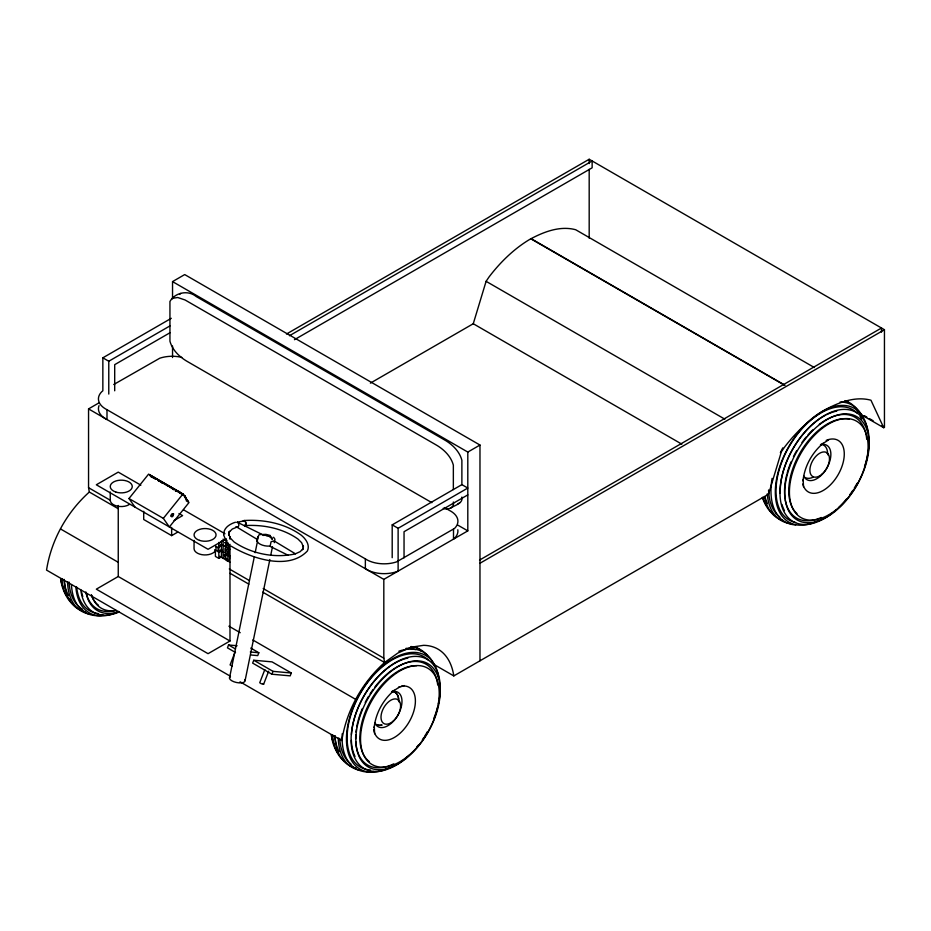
<?xml version="1.0" encoding="UTF-8"?>
<svg xmlns="http://www.w3.org/2000/svg" width="931" height="931" viewBox="0 0 931 931"><rect width="100%" height="100%" fill="white"/><g stroke="black" fill="none" stroke-linecap="round" stroke-linejoin="round"><path stroke-width="1.4" d="M225.43 539.491L225.383 540.283M223.766 534.51C223.44 527.865 229.934 523.92 235.45 522.244M257.014 540.48L256.84 541.388L257.736 536.791M257.992 538.572L258.667 535.127L259.947 534.557L265.894 534.359L270.258 535.453M272.061 539.468L272.003 537.618L270.327 536.268L263.101 534.848M274.261 542.668L274.948 539.224L273.563 537.234M229.48 678.094L254.268 556.982M255.141 552.711L257.48 541.307M245.086 680.619L269.862 559.508M270.735 555.237L272.492 546.683M235.182 651.781L230.097 664.92L232.191 666.13M268.675 671.204L263.624 684.227L261.32 683.761L259.737 682.749L264.823 669.61M263.624 684.227L262.973 683.54M226.07 540.667L225.628 539.701L226.082 540.131M226.291 539.933L226.419 540.911L226.838 540.306M370.387 383.13L473.262 323.732L486.098 281.325L489.101 276.891A109.893 63.448 -60 0 1 530.821 238.778L531.089 238.662C544.542 231.563 560.439 225.605 575.684 229.736L814.416 367.57M237.091 645.742L228.561 644.974L227.455 647.848L235.52 652.503M253.756 660.242L252.65 663.105L271.91 674.23L290.193 675.859L291.31 672.997L272.05 661.871L253.756 660.242L273.027 671.356L291.31 672.997M250.765 648.081L258.83 652.747L257.724 655.61L250.614 654.97M271.91 674.23L273.027 671.356M128.978 498.539L148.588 474.135L182.953 493.965L188.993 502.554L169.372 526.958L163.332 518.369L128.978 498.539L135.007 507.116M154.511 477.615L149.414 474.67L150.834 476.684M155.07 477.929L160.167 480.873M165.823 484.143L160.726 481.199L162.134 483.212M166.37 484.457L171.479 487.402M177.146 490.637L172.049 487.693L173.457 489.706M177.693 490.963C179.357 490.707 187.073 499.051 182.697 494.024M163.332 518.369L182.953 493.965M180.917 493.581L185.176 496.037L184.547 496.805L188.202 501.856L184.78 496.782M171.164 514.971L172.177 513.714L173.573 514.028L172.561 516.635C170.129 517.287 171.723 513.097 171.548 516.542M171.548 515.204L172.561 513.935L173.573 514.028M171.164 516.321L172.177 516.414L173.189 515.157L173.189 513.807M170.839 487.472L170.036 486.808M99.268 402.704L88.55 408.895L88.55 487.704L89.318 492.034C66.788 512.248 51.182 540.12 46.55 570.098L229.992 676.011M394.302 690.255C383.165 699.681 375.565 713.332 374.134 727.902L374.285 726.797L374.634 733.733M823.179 443.261C812.053 452.687 804.454 466.338 803.011 480.908L803.174 479.791L803.511 486.738M243.107 521.023L244.725 520.778L245.877 522.838A2.607 1.687 79.2 0 1 245.435 525.131L244.248 525.573A2.549 1.42 83.9 0 0 245.714 522.559A2.549 1.42 83.9 0 0 243.398 520.964M171.292 318.297L102.852 357.818L102.852 390.799L101.782 391.695A24.834 14.337 0 0 0 106.995 409.71L365.359 558.879A24.834 14.337 0 0 0 396.559 561.893L454.572 528.401A24.834 14.337 0 0 0 449.347 510.386L444.424 507.546M392.195 557.692L392.195 524.863L461.881 484.632L461.881 460.193C459.449 451.174 452.094 444.192 444.168 439.711L196.173 296.535C188.12 289.75 174.981 292.485 169.942 301.481L169.942 341.2C172.375 350.219 179.73 357.19 187.655 361.682L431.868 502.67M179.555 294.429L180.765 293.428M443.237 508.326C447.671 510.246 454.875 507.861 453.35 501.995M451.046 507.954C454.852 505.021 463.335 503.613 461.881 497.073M153.382 477.44L152.87 476.777M433.706 664.303L453.804 675.918L768.529 494.21L781.365 451.803L784.368 447.369A109.893 63.448 -60 0 1 826.088 409.256L826.158 409.209C839.681 402.099 855.636 396.047 870.951 400.214L883.717 427.713L884.45 427.282L884.45 329.725L589.183 159.259L286.457 334.031M393.545 690.86L399.713 686.903L398.549 687.485L404.345 685.553M822.422 443.866L828.602 439.909M172.538 298.874L172.538 281.604L184.71 274.575L479.977 445.041L479.977 660.801M102.852 357.818L108.776 361.24L169.942 325.92M169.942 332.774L114.699 364.661L114.699 390.799M113.722 384.526L159.795 358.202A24.834 14.337 0 0 1 181.813 357.388M289.425 335.742L592.139 160.97L592.139 167.813L294.452 339.687M174.074 520.534L182.604 515.611L178.961 513.505M143.711 511.282L143.711 519.498L171.641 535.628L177.728 532.113M229.992 641.017L118.249 576.51L96.324 589.172L208.055 653.678L229.992 641.017L229.992 544.309M226.338 538.746L208.055 549.29L96.324 484.783L118.249 472.122L140.849 485.167M218.832 545.985L221.427 544.495L229.992 549.441M215.817 546.229L218.098 547.544L221.683 545.485M214.677 549.697L218.098 551.676L221.683 549.604M218.832 552.386L221.427 550.896L229.992 555.842M215.398 550.407L215.398 556.401L218.832 558.379L221.427 556.878L221.427 540.899M172.538 281.604L467.804 452.07L479.977 445.041M392.195 524.863L398.119 528.284L467.804 488.053L461.881 484.632M467.804 494.896L404.042 531.706L404.042 557.844M88.55 408.895L383.816 579.373L467.804 530.879L467.804 452.07M479.535 560.09L881.482 328.015L881.482 332.123M479.977 563.243L884.45 329.725M530.821 238.778L784.67 385.294M237.428 526.911L232.25 529.052L228.956 532.369L229.515 531.298L228.747 535.22L228.642 534.022L230.423 538.339M172.247 298.351L177.751 297.513L185.071 299.98L435.638 444.634C443.563 449.114 450.93 456.097 453.35 465.116L453.35 489.555M458.017 503.683L459.565 503.043M236.893 522.279L244.725 520.778M235.997 526.876L236.369 526.806A2.56 1.943 70.1 0 0 238.79 525.48A2.56 1.943 70.1 0 0 237.265 522.21L261.646 534.231M183.07 494.559L183.081 494.582M162.564 482.98L157.804 480.024L159.41 481.001M244.062 520.534C263.904 519.289 284.921 523.362 301.225 535.174C305.705 538.816 310.221 544.926 307.405 550.954C288.552 570.959 251.289 558.391 231.179 546.16M244.644 525.608C263.147 524.421 282.652 528.249 297.99 539.061L301.621 542.692L303.401 546.997L303.297 545.81L302.528 549.721L303.075 548.65L300.236 551.629L295.057 553.957C274.354 558.367 251.545 553.887 234.053 541.958L230.143 537.85M262.996 535.383L264.392 535.337M170.117 486.913L170.804 487.332M151.834 477.079L151.322 476.649L152.498 477.161M250.299 651.979L258.83 652.747M179.881 492.906L179.218 492.208M265.929 535.465L267.476 535.779M181.219 493.477L183.023 494.489M151.788 477.126L151.299 476.463M268.943 536.233L272.189 538.84M288.098 555.237L270.13 546.381L271.026 541.784L274.017 540.888L295.418 553.805M864.352 415.68L866.854 417.123M869.368 418.578L873.138 420.754M881.936 425.828L884.45 427.282M859.848 413.923L883.717 427.713M531.089 238.662L784.891 385.19M486.098 281.325L724.83 419.159M473.262 323.732L681.829 444.157M457.959 525.2L467.804 530.879M151.8 476.521L153.138 477.254M168.918 486.471L168.057 485.645M152.649 477.266L155.849 479.104M163.961 483.794L167.149 485.633M167.987 485.97L168.488 486.261L167.941 485.575M169.605 487.053L173.864 489.508M175.261 490.311L178.461 492.162M179.055 492.441L179.648 492.836M153.336 478.01L153.01 477.463M186.153 500.669L188.271 501.751M183.535 509.816L224.965 533.731M224.185 539.596L226.768 541.12M219.704 556.307L229.992 562.243M88.55 487.704L109.905 500.028M229.27 568.946L249.368 580.548M263.194 588.532L383.816 658.17L384.584 662.5C362.054 682.726 346.448 710.586 341.817 740.564L240.047 681.806M89.318 492.034L118.214 508.71M230.038 573.275L248.88 584.156M262.705 592.139L384.584 662.5L397.816 653.062L411.048 647.22L423.547 645.334A80.182 46.294 -60 0 1 453.804 675.918M60.55 528.971L118.342 562.347M228.91 626.179L240.221 632.708M252.79 639.969L355.817 699.449M228.561 644.974L235.485 648.977M236.369 526.806L257.759 539.724M224.359 539.561L224.86 539.957M170.478 487.402L169.849 486.68M224.255 539.666L224.336 539.736A1.292 0.745 60 0 0 224.813 539.91M181.336 493.605L181.964 494.163M153.894 478.034L153.243 477.603L154.011 478.069M160.283 481.653L159.829 481.397M152.114 476.707L152.765 477.079M158.037 480.221L158.235 480.431A39.288 22.681 -60 0 0 158.468 481.013M182.313 494L182.767 494.524M181.952 493.837L182.464 494.454M179.858 492.627L180.358 493.244M168.534 485.924L169.093 486.61M154.872 478.534L155.302 479.151M151.404 475.974L151.916 476.591M225.861 540.515L223.731 535.116M589.183 159.259L589.183 163.565M589.183 169.302L589.183 238.161M453.502 529.297L453.502 539.13L454.572 538.234A24.834 14.337 0 0 0 457.808 529.774M398.119 528.284L398.119 571.11L396.559 571.727A24.834 14.337 0 0 1 368.071 570.261L365.359 568.713L365.359 558.879M383.816 579.373L383.816 658.17M229.992 536.628L229.992 539.189M223.137 539.072L223.137 558.286M218.832 542.389L218.832 558.379M218.098 547.544L218.098 551.676M194.055 540.376L194.055 548.592A10.997 6.354 0 0 0 206.496 554.888A10.997 6.354 0 0 0 215.689 546.939M172.538 346.018L172.538 357.527M171.641 527.412L171.641 535.628M118.249 505.463L118.249 576.51M110.254 491.987L110.254 500.203A10.997 6.354 0 0 0 117.05 506.08A10.997 6.354 0 0 0 129.037 504.695M108.776 361.24L108.776 394.069M106.995 409.71L106.995 419.555A24.834 14.337 0 0 1 99.023 405.625M187.666 501.25A39.288 22.681 -60 0 1 185.176 496.037M175.587 491.289A39.288 22.681 -60 0 1 175.424 490.8M119.005 612.074A63.029 36.39 -60 0 1 80.753 589.719M118.609 611.481A65.636 37.892 -60 0 1 75.877 587.065M103.225 615.205A67.358 38.893 -60 0 1 71.443 584.68M98.5 613.599A63.68 36.775 -60 0 1 76.668 587.03M118.668 611.667A59.642 34.435 -60 0 1 85.885 591.93M115.048 610.538A58.269 33.644 -60 0 1 86.234 593.175M70.384 600.158A64.518 37.252 -60 0 1 68.359 598.144M66.543 595.84A64.518 37.252 -60 0 1 60.724 578.582M73.316 604.58A66.671 38.485 -60 0 1 62.016 578.64M68.44 595.409A64.623 37.31 -60 0 1 64.088 579.361M85.245 611.748A67.882 39.195 -60 0 1 64.402 581.06M88.503 613.89A68.114 39.323 -60 0 1 67.544 581.677M82.591 609.305A65.938 38.066 -60 0 1 69.057 582.061M116.131 610.457A55.639 32.12 -60 0 1 91.564 595.118M98.5 605.266A54.638 31.538 -60 0 1 91.331 595.025M63.645 588.473A61.539 35.529 -60 0 1 60.69 579.198M82.789 596.468A61.33 35.401 -60 0 1 81.66 592.36M374.739 687.241A58.269 33.644 -60 0 1 437.71 684.948M393.72 763.851A58.269 33.644 -60 0 1 355.747 741.646M355.654 738.923A58.269 33.644 -60 0 1 355.77 734.722M355.991 732.127A58.269 33.644 -60 0 1 356.317 729.462M356.771 726.762A58.269 33.644 -60 0 1 357.632 722.654M357.981 721.292A58.269 33.644 -60 0 1 362.299 708.654M365.196 702.44A58.269 33.644 -60 0 1 368.56 696.353M370.014 694.014A58.269 33.644 -60 0 1 373.098 689.452M350.929 764.014A65.938 38.066 -60 0 1 339.757 738.353M405.986 648.36A65.938 38.066 -60 0 1 415.412 649.663M410.932 646.545A68.114 39.323 -60 0 1 427.562 655.948M359.215 770.181A68.114 39.323 -60 0 1 338.244 737.957M398.805 651.246A67.358 38.893 -60 0 1 434.277 665.362M373.925 771.496A67.358 38.893 -60 0 1 342.224 733.733M355.014 756.472A61.33 35.401 -60 0 1 351.371 740.401M351.453 734.536A61.33 35.401 -60 0 1 407.883 658.054M370.491 769.995A63.68 36.775 -60 0 1 358.249 697.226A63.68 36.775 -60 0 1 428.4 660.126M415.063 646.859A67.882 39.195 -60 0 1 421.417 651.188M355.956 768.04A67.882 39.195 -60 0 1 335.055 735.921M389.321 767.772A65.636 37.892 -60 0 1 346.437 738.772A65.636 37.892 -60 0 1 389.88 660.521A65.636 37.892 -60 0 1 438.838 678.594M401.308 686.182A29.792 17.2 -60 0 1 408.057 723.69A29.792 17.2 -60 0 1 373.634 729.601M369.2 761.546A54.638 31.538 -60 0 1 368.339 705.139A54.638 31.538 -60 0 1 416.611 665.712M409.035 755.297A63.029 36.39 -60 0 1 351.522 746.499A63.029 36.39 -60 0 1 396.92 661.755A63.029 36.39 -60 0 1 439.385 698.646M438.92 701.322A63.029 36.39 -60 0 1 438.361 704.011M437.71 706.699A63.029 36.39 -60 0 1 433.602 719.023M427.515 731.522A63.029 36.39 -60 0 1 424.687 736.212M423.954 737.352A63.029 36.39 -60 0 1 422.43 739.621M418.368 745.091A63.029 36.39 -60 0 1 416.669 747.174M398.247 699.891A14.105 8.146 -60 0 1 399.236 702.09M391.579 691.698A19.854 11.463 -60 0 1 398.293 714.438A19.854 11.463 -60 0 1 374.739 722.619M337.243 752.132A64.518 37.252 -60 0 1 331.424 734.873M344.016 760.871A66.671 38.485 -60 0 1 332.716 734.931M339.14 751.689A64.623 37.31 -60 0 1 334.788 735.653M334.345 744.765A61.539 35.529 -60 0 1 331.401 735.478M819.292 424.35A58.269 33.644 -60 0 1 866.726 439.257M821.27 517.485A58.269 33.644 -60 0 1 785.24 499.784M785.042 498.55A58.269 33.644 -60 0 1 786.858 474.286M787.195 473.041A58.269 33.644 -60 0 1 791.187 461.648M793.456 456.679A58.269 33.644 -60 0 1 796.738 450.546M801.987 442.458A58.269 33.644 -60 0 1 806.165 437.046M807.899 435.021A58.269 33.644 -60 0 1 812.903 429.819M844.987 400.656A68.114 39.323 -60 0 1 858.696 412.445M790.745 523.606A68.114 39.323 -60 0 1 767.272 493.814M840.111 402.006A67.358 38.893 -60 0 1 863.153 418.356M795.691 524.933A67.358 38.893 -60 0 1 772.102 478.394M780.376 452.734A67.358 38.893 -60 0 1 782.796 447.881M784.484 510.619A61.33 35.401 -60 0 1 781.947 504.427M780.248 493.407A61.33 35.401 -60 0 1 825.75 415.11M826.868 414.551A61.33 35.401 -60 0 1 836.76 411.06M795.621 522.5A63.68 36.775 -60 0 1 788.627 447.497A63.68 36.775 -60 0 1 857.288 413.131M860.058 416.436A63.68 36.775 -60 0 1 861.629 418.962M846.232 401.075A67.882 39.195 -60 0 1 848.339 402.506M783.565 520.732A67.882 39.195 -60 0 1 764.747 497.119M818.198 520.778A65.636 37.892 -60 0 1 775.314 491.777A65.636 37.892 -60 0 1 818.768 413.527A65.636 37.892 -60 0 1 867.727 431.6M826.181 440.375A29.792 17.2 -60 0 1 844.277 454.258A29.792 17.2 -60 0 1 825.739 488.845A29.792 17.2 -60 0 1 802.813 483.98M797.017 513.679A54.638 31.538 -60 0 1 799.182 454.386A54.638 31.538 -60 0 1 849.2 419.159M832.78 512.748A63.029 36.39 -60 0 1 779.992 491.196A63.029 36.39 -60 0 1 835.247 410.792A63.029 36.39 -60 0 1 864.538 466.536M857.079 483.317A63.029 36.39 -60 0 1 854.297 488.065M852.831 490.358A63.029 36.39 -60 0 1 849.724 494.85M846.407 499.156A63.029 36.39 -60 0 1 838.924 507.337M827.124 452.897A14.105 8.146 -60 0 1 828.125 455.096M821.002 444.331A18.655 10.765 -60 0 1 827.589 453.711M813.252 477.161A18.655 10.765 -60 0 1 805.071 477.475M820.455 444.704A19.854 11.463 -60 0 1 827.182 467.443A19.854 11.463 -60 0 1 803.628 475.625M779.817 517.019A65.938 38.066 -60 0 1 768.587 489.974M766.132 505.137A64.518 37.252 -60 0 1 762.314 497.468M775.29 515.471A66.671 38.485 -60 0 1 762.931 497.317M767.4 503.496A64.623 37.31 -60 0 1 764.956 496.735M244.783 679.711A7.937 3.235 11.6 0 1 236.404 682.481A7.937 3.235 11.6 0 1 230.457 676.604M269.292 546.078A7.937 3.235 11.6 0 1 257.771 542.214M225.325 555.982L225.861 558.041L227.897 559.45L227.897 556.226L226.117 555.283L225.325 555.982M224.29 555.097C228.467 570.331 233.704 551.222 224.29 555.097M225.046 542.575L226.047 544.67C223.428 545.717 226.536 547.579 226.989 545.263L227.862 545.775C228.828 552.642 230.294 539.503 225.046 542.575M227.979 553.061C229.98 556.249 229.142 545.194 225.768 550.698C225.709 542.179 222.94 556.54 227.979 550.768L227.979 553.061M225.942 543.192L227.862 545.007L227.862 544.053L225.942 543.192M154.057 477.824L153.557 477.207L154.057 477.824M115.758 492.022A10.997 6.354 0 0 0 132.26 486.517A10.997 6.354 0 0 0 115.758 481.013A10.997 6.354 0 0 0 115.758 492.022M199.56 540.399A10.997 6.354 0 0 0 216.062 534.894A10.997 6.354 0 0 0 199.56 529.402A10.997 6.354 0 0 0 199.56 540.399M405.835 758.66A59.642 34.435 -60 0 0 430.041 665.106A59.642 34.435 -60 0 0 358.249 722.13A59.642 34.435 -60 0 0 405.835 758.66M407.138 756.81A55.639 32.12 -60 0 0 429.726 669.54A55.639 32.12 -60 0 0 362.764 722.735A55.639 32.12 -60 0 0 407.138 756.81M393.336 721.025A13.86 8.007 -60 0 0 397.723 699.553A13.86 8.007 -60 0 0 381.326 714.1A13.86 8.007 -60 0 0 393.336 721.025M398.654 699.414A18.655 10.765 -60 0 0 392.114 691.326A18.678 10.788 -60 0 1 398.712 699.379M376.194 724.481A18.655 10.765 -60 0 0 382.106 725.005A18.678 10.788 -60 0 1 376.205 724.469M834.711 511.666A59.642 34.435 -60 0 0 858.929 418.112A59.642 34.435 -60 0 0 787.137 475.136A59.642 34.435 -60 0 0 834.711 511.666M836.026 509.816A55.639 32.12 -60 0 0 858.603 422.546A55.639 32.12 -60 0 0 791.641 475.741A55.639 32.12 -60 0 0 836.026 509.816M822.213 474.03A13.86 8.007 -60 0 0 826.612 452.559A13.86 8.007 -60 0 0 810.214 467.106A13.86 8.007 -60 0 0 822.213 474.03"/></g></svg>
